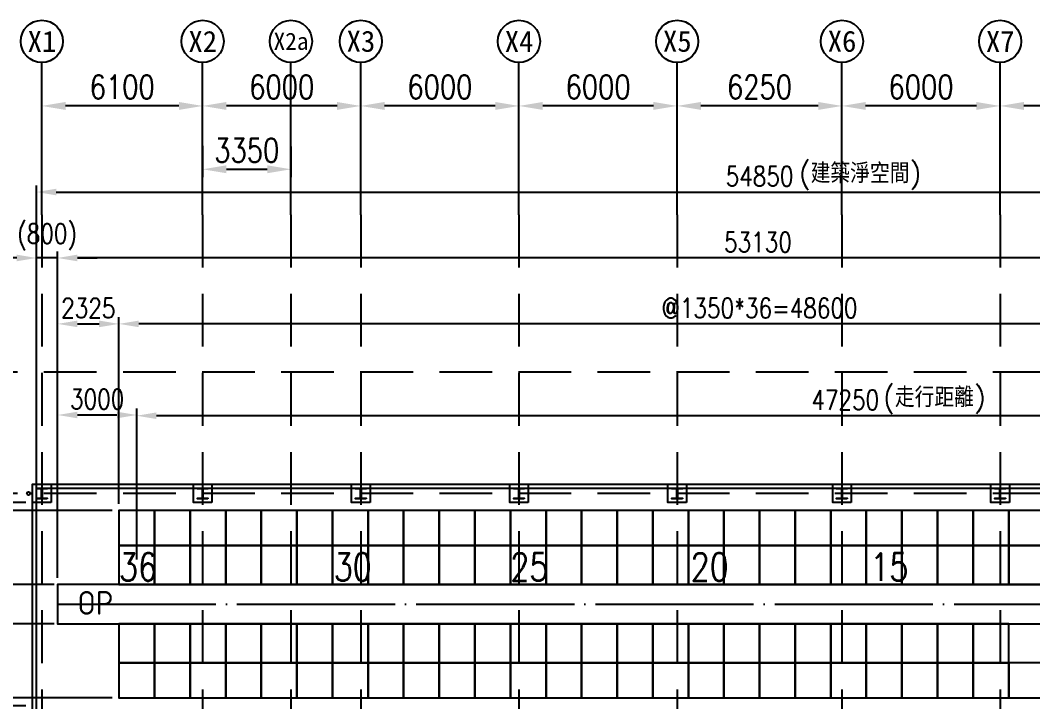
# Model space of a CAD drawing. Extents: x 0 to 210250, y -124674 to 148500.
# Drawn here: x 38966 to 77372, y 75511 to 101353 of the extents above; entities that cross this region are included whole.
import ezdxf
from ezdxf.enums import TextEntityAlignment as Align

# ---------------------------------------------------------------- set-up
doc = ezdxf.new("R2010")
doc.units = 0
doc.header["$LTSCALE"] = 400
doc.header["$PDSIZE"] = 2
doc.linetypes.add('CEN', pattern=[17, 15, -1, 0, -1])
doc.linetypes.add('HIDDENX2', pattern=[0.75, 0.5, -0.25])
doc.layers.get('0').update_dxf_attribs({"linetype": 'CONTINUOUS'})
doc.layers.get('DEFPOINTS').update_dxf_attribs({"linetype": 'CONTINUOUS'})
for name, color, linetype in [('C1', 1, 'CONTINUOUS'), ('CENTER', 6, 'CEN'), ('COLUMN', 1, 'CONTINUOUS'), ('DIM', 2, 'CONTINUOUS'), ('NOTE', 6, 'CONTINUOUS'), ('PAINT', 3, 'CONTINUOUS'), ('WALL', 2, 'CONTINUOUS')]:
    doc.layers.add(name, color=color, linetype=linetype)
doc.styles.add('CHINA', font='romans.shx', dxfattribs={"bigfont": 'chineset.shx'})
doc.styles.add('LSP', font='SimSun.ttf')
doc.styles.add('ROMANS', font='romans.shx', dxfattribs={"width": 0.8})
doc.styles.get("Standard").update_dxf_attribs({"font": 'ISOCP.SHX', "bigfont": 'CHINESET.SHX'})
doc.dimstyles.new('AM_ISO', dxfattribs={"dimscale": 300, "dimtxt": 3.5, "dimasz": 3.5, "dimexe": 1, "dimexo": 1, "dimgap": 1.5, "dimtad": 1, "dimdsep": 46, "dimtxsty": 'Standard', "dimcen": 0, "dimclrd": 256, "dimclre": 256, "dimclrt": 256, "dimadec": 0, "dimazin": 2, "dimtp": 0.1, "dimtm": 0.1, "dimtfac": 0.71, "dimtmove": 0, "dimatfit": 3, "dimfxl": 0, "dimlwd": -1, "dimlwe": -1, "dimarcsym": 0})

# ---------------------------------------------------------------- blocks, each defined once
blk = doc.blocks.new('*D118')
at = {"layer": 'DEFPOINTS', "color": 0, "transparency": 16777216}
for p in [(42709, 89839), (42709, 82761), (40384, 79961)]:
    blk.add_point(p, dxfattribs=at)
at = {"layer": 'DIM', "linetype": 'ByBlock', "transparency": 16777216}
for p, q in [((40384, 80211), (40384, 90089)), ((42709, 83011), (42709, 90089)), ((41134, 89839), (41959, 89839))]:
    blk.add_line(p, q, dxfattribs=at)
at = {"layer": 'DIM', "transparency": 16777216}
for points in [[(41134, 89964), (41134, 89714), (40384, 89839)], [(41959, 89964), (41959, 89714), (42709, 89839)]]:
    blk.add_solid(points, dxfattribs=at)
at = {"layer": 'DIM', "transparency": 16777216, "insert": (41547, 90439), "char_height": 750, "attachment_point": 5, "style": 'ROMANS'}
blk.add_mtext('2325', dxfattribs=at)
blk = doc.blocks.new('*D119')
at = {"layer": 'DEFPOINTS', "color": 0, "transparency": 16777216}
for p in [(42709, 89839), (42709, 82761), (91309, 82761)]:
    blk.add_point(p, dxfattribs=at)
at = {"layer": 'DIM', "linetype": 'ByBlock', "transparency": 16777216}
for p, q in [((42709, 83011), (42709, 90089)), ((91309, 83011), (91309, 90089)), ((90559, 89839), (43459, 89839))]:
    blk.add_line(p, q, dxfattribs=at)
at = {"layer": 'DIM', "transparency": 16777216}
for points in [[(43459, 89964), (43459, 89714), (42709, 89839)], [(90559, 89964), (90559, 89714), (91309, 89839)]]:
    blk.add_solid(points, dxfattribs=at)
at = {"layer": 'DIM', "transparency": 16777216, "insert": (67009, 90439), "char_height": 750, "attachment_point": 5, "style": 'ROMANS'}
blk.add_mtext('@1350*36=48600', dxfattribs=at)
blk = doc.blocks.new('*D122')
at = {"layer": 'DEFPOINTS', "color": 0, "transparency": 16777216}
for p in [(40384, 92339), (40384, 79961), (93514, 79960)]:
    blk.add_point(p, dxfattribs=at)
at = {"layer": 'DIM', "linetype": 'ByBlock', "transparency": 16777216}
for p, q in [((40384, 80211), (40384, 92589)), ((93514, 80210), (93514, 92589)), ((92764, 92339), (41134, 92339))]:
    blk.add_line(p, q, dxfattribs=at)
at = {"layer": 'DIM', "transparency": 16777216}
for points in [[(41134, 92464), (41134, 92214), (40384, 92339)], [(92764, 92464), (92764, 92214), (93514, 92339)]]:
    blk.add_solid(points, dxfattribs=at)
at = {"layer": 'DIM', "transparency": 16777216, "insert": (66949, 92939), "char_height": 750, "attachment_point": 5, "style": 'ROMANS'}
blk.add_mtext('53130', dxfattribs=at)
blk = doc.blocks.new('*D123')
at = {"layer": 'DEFPOINTS', "color": 0, "transparency": 16777216}
for p in [(39584, 92339), (39584, 83061), (40384, 79961)]:
    blk.add_point(p, dxfattribs=at)
at = {"layer": 'DIM', "linetype": 'ByBlock', "transparency": 16777216}
for p, q in [((39584, 83311), (39584, 92589)), ((40384, 80211), (40384, 92589)), ((38834, 92339), (38084, 92339)), ((40384, 92339), (39584, 92339)), ((41134, 92339), (41884, 92339))]:
    blk.add_line(p, q, dxfattribs=at)
at = {"layer": 'DIM', "transparency": 16777216}
for points in [[(38834, 92464), (38834, 92214), (39584, 92339)], [(41134, 92464), (41134, 92214), (40384, 92339)]]:
    blk.add_solid(points, dxfattribs=at)
at = {"layer": 'DIM', "transparency": 16777216, "insert": (39984, 93136), "char_height": 750, "attachment_point": 5, "style": 'ROMANS'}
blk.add_mtext('(800)', dxfattribs=at)
blk = doc.blocks.new('*D124')
at = {"layer": 'DEFPOINTS', "color": 0, "transparency": 16777216}
for p in [(42709, 82761), (36952, 79961), (40504, 79961)]:
    blk.add_point(p, dxfattribs=at)
at = {"layer": 'DIM', "linetype": 'ByBlock', "transparency": 16777216}
for p, q in [((42459, 82761), (36702, 82761)), ((36952, 82011), (36952, 80711)), ((40254, 79961), (36702, 79961))]:
    blk.add_line(p, q, dxfattribs=at)
at = {"layer": 'DIM', "transparency": 16777216}
for points in [[(36827, 82011), (37077, 82011), (36952, 82761)], [(36827, 80711), (37077, 80711), (36952, 79961)]]:
    blk.add_solid(points, dxfattribs=at)
at = {"layer": 'DIM', "transparency": 16777216, "insert": (36352, 81361), "char_height": 750, "attachment_point": 5, "rotation": 90, "style": 'ROMANS'}
blk.add_mtext('2800', dxfattribs=at)
blk = doc.blocks.new('*D125')
at = {"layer": 'DEFPOINTS', "color": 0, "transparency": 16777216}
for p in [(40504, 79961), (36952, 78461), (40504, 78461)]:
    blk.add_point(p, dxfattribs=at)
at = {"layer": 'DIM', "linetype": 'ByBlock', "transparency": 16777216}
for p, q in [((36952, 80711), (36952, 81461)), ((40254, 79961), (36702, 79961)), ((36952, 79961), (36952, 78461)), ((40254, 78461), (36702, 78461)), ((36952, 77711), (36952, 76961))]:
    blk.add_line(p, q, dxfattribs=at)
at = {"layer": 'DIM', "transparency": 16777216}
for points in [[(36827, 80711), (37077, 80711), (36952, 79961)], [(36827, 77711), (37077, 77711), (36952, 78461)]]:
    blk.add_solid(points, dxfattribs=at)
at = {"layer": 'DIM', "transparency": 16777216, "insert": (35260, 79211), "char_height": 750, "attachment_point": 5, "rotation": 90, "style": 'ROMANS'}
blk.add_mtext('1500', dxfattribs=at)
blk = doc.blocks.new('*D126')
at = {"layer": 'DEFPOINTS', "color": 0, "transparency": 16777216}
for p in [(40504, 78461), (36952, 75661), (42709, 75661)]:
    blk.add_point(p, dxfattribs=at)
at = {"layer": 'DIM', "linetype": 'ByBlock', "transparency": 16777216}
for p, q in [((40254, 78461), (36702, 78461)), ((36952, 77711), (36952, 76411)), ((42459, 75661), (36702, 75661))]:
    blk.add_line(p, q, dxfattribs=at)
at = {"layer": 'DIM', "transparency": 16777216}
for points in [[(36827, 77711), (37077, 77711), (36952, 78461)], [(36827, 76411), (37077, 76411), (36952, 75661)]]:
    blk.add_solid(points, dxfattribs=at)
at = {"layer": 'DIM', "transparency": 16777216, "insert": (36352, 77061), "char_height": 750, "attachment_point": 5, "rotation": 90, "style": 'ROMANS'}
blk.add_mtext('2800', dxfattribs=at)
blk = doc.blocks.new('*D127')
at = {"layer": 'DEFPOINTS', "color": 0, "transparency": 16777216}
for p in [(42709, 82761), (33651, 75661), (42709, 75661)]:
    blk.add_point(p, dxfattribs=at)
at = {"layer": 'DIM', "linetype": 'ByBlock', "transparency": 16777216}
for p, q in [((42459, 82761), (33401, 82761)), ((33651, 82011), (33651, 76411)), ((42459, 75661), (33401, 75661))]:
    blk.add_line(p, q, dxfattribs=at)
at = {"layer": 'DIM', "transparency": 16777216}
for points in [[(33526, 82011), (33776, 82011), (33651, 82761)], [(33526, 76411), (33776, 76411), (33651, 75661)]]:
    blk.add_solid(points, dxfattribs=at)
at = {"layer": 'DIM', "transparency": 16777216, "insert": (33051, 79211), "char_height": 750, "attachment_point": 5, "rotation": 90, "style": 'ROMANS'}
blk.add_mtext('7100', dxfattribs=at)
blk = doc.blocks.new('*D130')
at = {"layer": 'DEFPOINTS', "color": 0, "transparency": 16777216}
for p in [(94434, 94839), (39584, 83061), (94434, 83061)]:
    blk.add_point(p, dxfattribs=at)
at = {"layer": 'DIM', "linetype": 'ByBlock', "transparency": 16777216}
for p, q in [((39584, 83311), (39584, 95089)), ((94434, 83311), (94434, 95089)), ((40334, 94839), (93684, 94839))]:
    blk.add_line(p, q, dxfattribs=at)
at = {"layer": 'DIM', "transparency": 16777216}
for points in [[(40334, 94964), (40334, 94714), (39584, 94839)], [(93684, 94964), (93684, 94714), (94434, 94839)]]:
    blk.add_solid(points, dxfattribs=at)
at = {"layer": 'DIM', "transparency": 16777216, "insert": (67009, 95439), "char_height": 750, "attachment_point": 5, "style": 'ROMANS'}
blk.add_mtext('54850', dxfattribs=at)
blk = doc.blocks.new('1樓ASRS平面圖')
for points in [[(-49455, 3550), (-50805, 3550), (-50805, 2225), (-49455, 2225)], [(-48105, 3550), (-49455, 3550), (-49455, 2225), (-48105, 2225)], [(-46755, 3550), (-48105, 3550), (-48105, 2225), (-46755, 2225)], [(-45405, 3550), (-46755, 3550), (-46755, 2225), (-45405, 2225)], [(-44055, 3550), (-45405, 3550), (-45405, 2225), (-44055, 2225)], [(-42705, 3550), (-44055, 3550), (-44055, 2225), (-42705, 2225)], [(-41355, 3550), (-42705, 3550), (-42705, 2225), (-41355, 2225)], [(-40005, 3550), (-41355, 3550), (-41355, 2225), (-40005, 2225)], [(-38655, 3550), (-40005, 3550), (-40005, 2225), (-38655, 2225)], [(-37305, 3550), (-38655, 3550), (-38655, 2225), (-37305, 2225)], [(-35955, 3550), (-37305, 3550), (-37305, 2225), (-35955, 2225)], [(-34605, 3550), (-35955, 3550), (-35955, 2225), (-34605, 2225)], [(-33255, 3550), (-34605, 3550), (-34605, 2225), (-33255, 2225)], [(-31905, 3550), (-33255, 3550), (-33255, 2225), (-31905, 2225)], [(-30555, 3550), (-31905, 3550), (-31905, 2225), (-30555, 2225)], [(-29205, 3550), (-30555, 3550), (-30555, 2225), (-29205, 2225)], [(-27855, 3550), (-29205, 3550), (-29205, 2225), (-27855, 2225)], [(-26505, 3550), (-27855, 3550), (-27855, 2225), (-26505, 2225)], [(-25155, 3550), (-26505, 3550), (-26505, 2225), (-25155, 2225)], [(-23805, 3550), (-25155, 3550), (-25155, 2225), (-23805, 2225)], [(-22455, 3550), (-23805, 3550), (-23805, 2225), (-22455, 2225)], [(-21105, 3550), (-22455, 3550), (-22455, 2225), (-21105, 2225)], [(-19755, 3550), (-21105, 3550), (-21105, 2225), (-19755, 2225)], [(-18405, 3550), (-19755, 3550), (-19755, 2225), (-18405, 2225)], [(-17055, 3550), (-18405, 3550), (-18405, 2225), (-17055, 2225)], [(-15705, 3550), (-17055, 3550), (-17055, 2225), (-15705, 2225)], [(-49455, 2225), (-50805, 2225), (-50805, 750), (-49455, 750)], [(-48105, 2225), (-49455, 2225), (-49455, 750), (-48105, 750)], [(-46755, 2225), (-48105, 2225), (-48105, 750), (-46755, 750)], [(-45405, 2225), (-46755, 2225), (-46755, 750), (-45405, 750)], [(-44055, 2225), (-45405, 2225), (-45405, 750), (-44055, 750)], [(-42705, 2225), (-44055, 2225), (-44055, 750), (-42705, 750)], [(-41355, 2225), (-42705, 2225), (-42705, 750), (-41355, 750)], [(-40005, 2225), (-41355, 2225), (-41355, 750), (-40005, 750)], [(-38655, 2225), (-40005, 2225), (-40005, 750), (-38655, 750)], [(-37305, 2225), (-38655, 2225), (-38655, 750), (-37305, 750)], [(-35955, 2225), (-37305, 2225), (-37305, 750), (-35955, 750)], [(-34605, 2225), (-35955, 2225), (-35955, 750), (-34605, 750)], [(-33255, 2225), (-34605, 2225), (-34605, 750), (-33255, 750)], [(-31905, 2225), (-33255, 2225), (-33255, 750), (-31905, 750)], [(-30555, 2225), (-31905, 2225), (-31905, 750), (-30555, 750)], [(-29205, 2225), (-30555, 2225), (-30555, 750), (-29205, 750)], [(-27855, 2225), (-29205, 2225), (-29205, 750), (-27855, 750)], [(-26505, 2225), (-27855, 2225), (-27855, 750), (-26505, 750)], [(-25155, 2225), (-26505, 2225), (-26505, 750), (-25155, 750)], [(-23805, 2225), (-25155, 2225), (-25155, 750), (-23805, 750)], [(-22455, 2225), (-23805, 2225), (-23805, 750), (-22455, 750)], [(-21105, 2225), (-22455, 2225), (-22455, 750), (-21105, 750)], [(-19755, 2225), (-21105, 2225), (-21105, 750), (-19755, 750)], [(-18405, 2225), (-19755, 2225), (-19755, 750), (-18405, 750)], [(-17055, 2225), (-18405, 2225), (-18405, 750), (-17055, 750)], [(-15705, 2225), (-17055, 2225), (-17055, 750), (-15705, 750)], [(-49455, -750), (-50805, -750), (-50805, -2225), (-49455, -2225)], [(-48105, -750), (-49455, -750), (-49455, -2225), (-48105, -2225)], [(-46755, -750), (-48105, -750), (-48105, -2225), (-46755, -2225)], [(-45405, -750), (-46755, -750), (-46755, -2225), (-45405, -2225)], [(-44055, -750), (-45405, -750), (-45405, -2225), (-44055, -2225)], [(-42705, -750), (-44055, -750), (-44055, -2225), (-42705, -2225)], [(-41355, -750), (-42705, -750), (-42705, -2225), (-41355, -2225)], [(-40005, -750), (-41355, -750), (-41355, -2225), (-40005, -2225)], [(-38655, -750), (-40005, -750), (-40005, -2225), (-38655, -2225)], [(-37305, -750), (-38655, -750), (-38655, -2225), (-37305, -2225)], [(-35955, -750), (-37305, -750), (-37305, -2225), (-35955, -2225)], [(-34605, -750), (-35955, -750), (-35955, -2225), (-34605, -2225)], [(-33255, -750), (-34605, -750), (-34605, -2225), (-33255, -2225)], [(-31905, -750), (-33255, -750), (-33255, -2225), (-31905, -2225)], [(-30555, -750), (-31905, -750), (-31905, -2225), (-30555, -2225)], [(-29205, -750), (-30555, -750), (-30555, -2225), (-29205, -2225)], [(-27855, -750), (-29205, -750), (-29205, -2225), (-27855, -2225)], [(-26505, -750), (-27855, -750), (-27855, -2225), (-26505, -2225)], [(-25155, -750), (-26505, -750), (-26505, -2225), (-25155, -2225)], [(-23805, -750), (-25155, -750), (-25155, -2225), (-23805, -2225)], [(-22455, -750), (-23805, -750), (-23805, -2225), (-22455, -2225)], [(-21105, -750), (-22455, -750), (-22455, -2225), (-21105, -2225)], [(-19755, -750), (-21105, -750), (-21105, -2225), (-19755, -2225)], [(-18405, -750), (-19755, -750), (-19755, -2225), (-18405, -2225)], [(-17055, -750), (-18405, -750), (-18405, -2225), (-17055, -2225)], [(-49455, -2225), (-50805, -2225), (-50805, -3550), (-49455, -3550)], [(-48105, -2225), (-49455, -2225), (-49455, -3550), (-48105, -3550)], [(-46755, -2225), (-48105, -2225), (-48105, -3550), (-46755, -3550)], [(-45405, -2225), (-46755, -2225), (-46755, -3550), (-45405, -3550)], [(-44055, -2225), (-45405, -2225), (-45405, -3550), (-44055, -3550)], [(-42705, -2225), (-44055, -2225), (-44055, -3550), (-42705, -3550)], [(-41355, -2225), (-42705, -2225), (-42705, -3550), (-41355, -3550)], [(-40005, -2225), (-41355, -2225), (-41355, -3550), (-40005, -3550)], [(-38655, -2225), (-40005, -2225), (-40005, -3550), (-38655, -3550)], [(-37305, -2225), (-38655, -2225), (-38655, -3550), (-37305, -3550)], [(-35955, -2225), (-37305, -2225), (-37305, -3550), (-35955, -3550)], [(-34605, -2225), (-35955, -2225), (-35955, -3550), (-34605, -3550)], [(-33255, -2225), (-34605, -2225), (-34605, -3550), (-33255, -3550)], [(-31905, -2225), (-33255, -2225), (-33255, -3550), (-31905, -3550)], [(-30555, -2225), (-31905, -2225), (-31905, -3550), (-30555, -3550)], [(-29205, -2225), (-30555, -2225), (-30555, -3550), (-29205, -3550)], [(-27855, -2225), (-29205, -2225), (-29205, -3550), (-27855, -3550)], [(-26505, -2225), (-27855, -2225), (-27855, -3550), (-26505, -3550)], [(-25155, -2225), (-26505, -2225), (-26505, -3550), (-25155, -3550)], [(-23805, -2225), (-25155, -2225), (-25155, -3550), (-23805, -3550)], [(-22455, -2225), (-23805, -2225), (-23805, -3550), (-22455, -3550)], [(-21105, -2225), (-22455, -2225), (-22455, -3550), (-21105, -3550)], [(-19755, -2225), (-21105, -2225), (-21105, -3550), (-19755, -3550)], [(-18405, -2225), (-19755, -2225), (-19755, -3550), (-18405, -3550)], [(-17055, -2225), (-18405, -2225), (-18405, -3550), (-17055, -3550)], [(-15705, -2225), (-17055, -2225), (-17055, -3550), (-15705, -3550)]]:
    blk.add_lwpolyline(points, close=True)
at = {"color": 0}
blk.add_lwpolyline([(0, 750), (-53130, 750), (-53130, -750), (0, -750)], close=True, dxfattribs=at)
at = {"layer": 'CENTER'}
blk.add_line((-53130, 0), (0, 0), dxfattribs=at)
at = {"layer": 'DEFPOINTS', "color": 1, "insert": (-52379, 499), "char_height": 900, "attachment_point": 1}
blk.add_mtext_dynamic_manual_height_columns('OP', width=1450.26, gutter_width=4500, heights=[0], dxfattribs=at)
at = {"layer": 'DIM', "char_height": 1050, "attachment_point": 1, "line_spacing_factor": 0.7, "style": 'ROMANS'}
for s, insert in [('\\pi20;36', (-50820, 1940)), ('\\pi20;30', (-42674, 1940)), ('\\pi20;25', (-35977, 1940)), ('\\pi20;20', (-29135, 1940)), ('\\pi80;15', (-22385, 1940))]:
    blk.add_mtext_dynamic_manual_height_columns(s, width=1400, gutter_width=4500, heights=[0], dxfattribs=dict(at, insert=insert))
blk = doc.blocks.new('*D93')
at = {"layer": 'DEFPOINTS', "color": 0, "transparency": 16777216}
for p in [(76134, 98104), (76134, 97738), (82134, 97738)]:
    blk.add_point(p, dxfattribs=at)
at = {"layer": 'DIM', "linetype": 'ByBlock', "transparency": 16777216}
for p, q in [((76134, 98038), (76134, 98404)), ((82134, 98038), (82134, 98404)), ((81234, 98104), (77034, 98104))]:
    blk.add_line(p, q, dxfattribs=at)
at = {"layer": 'DIM', "transparency": 16777216}
for points in [[(77034, 98254), (77034, 97954), (76134, 98104)], [(81234, 98254), (81234, 97954), (82134, 98104)]]:
    blk.add_solid(points, dxfattribs=at)
at = {"layer": 'DIM', "transparency": 16777216, "insert": (79134, 98824), "char_height": 900, "attachment_point": 5, "style": 'ROMANS'}
blk.add_mtext('6000', dxfattribs=at)
blk = doc.blocks.new('*D94')
at = {"layer": 'DEFPOINTS', "color": 0, "transparency": 16777216}
for p in [(70134, 98104), (70134, 97738), (76134, 97738)]:
    blk.add_point(p, dxfattribs=at)
at = {"layer": 'DIM', "linetype": 'ByBlock', "transparency": 16777216}
for p, q in [((70134, 98038), (70134, 98404)), ((76134, 98038), (76134, 98404)), ((75234, 98104), (71034, 98104))]:
    blk.add_line(p, q, dxfattribs=at)
at = {"layer": 'DIM', "transparency": 16777216}
for points in [[(71034, 98254), (71034, 97954), (70134, 98104)], [(75234, 98254), (75234, 97954), (76134, 98104)]]:
    blk.add_solid(points, dxfattribs=at)
at = {"layer": 'DIM', "transparency": 16777216, "insert": (73134, 98824), "char_height": 900, "attachment_point": 5, "style": 'ROMANS'}
blk.add_mtext('6000', dxfattribs=at)
blk = doc.blocks.new('*D95')
at = {"layer": 'DEFPOINTS', "color": 0, "transparency": 16777216}
for p in [(63884, 98104), (63884, 97738), (70134, 97738)]:
    blk.add_point(p, dxfattribs=at)
at = {"layer": 'DIM', "linetype": 'ByBlock', "transparency": 16777216}
for p, q in [((63884, 98038), (63884, 98404)), ((70134, 98038), (70134, 98404)), ((69234, 98104), (64784, 98104))]:
    blk.add_line(p, q, dxfattribs=at)
at = {"layer": 'DIM', "transparency": 16777216}
for points in [[(64784, 98254), (64784, 97954), (63884, 98104)], [(69234, 98254), (69234, 97954), (70134, 98104)]]:
    blk.add_solid(points, dxfattribs=at)
at = {"layer": 'DIM', "transparency": 16777216, "insert": (67009, 98824), "char_height": 900, "attachment_point": 5, "style": 'ROMANS'}
blk.add_mtext('6250', dxfattribs=at)
blk = doc.blocks.new('*D96')
at = {"layer": 'DEFPOINTS', "color": 0, "transparency": 16777216}
for p in [(57884, 98104), (57884, 97738), (63884, 97738)]:
    blk.add_point(p, dxfattribs=at)
at = {"layer": 'DIM', "linetype": 'ByBlock', "transparency": 16777216}
for p, q in [((57884, 98038), (57884, 98404)), ((63884, 98038), (63884, 98404)), ((62984, 98104), (58784, 98104))]:
    blk.add_line(p, q, dxfattribs=at)
at = {"layer": 'DIM', "transparency": 16777216}
for points in [[(58784, 98254), (58784, 97954), (57884, 98104)], [(62984, 98254), (62984, 97954), (63884, 98104)]]:
    blk.add_solid(points, dxfattribs=at)
at = {"layer": 'DIM', "transparency": 16777216, "insert": (60884, 98824), "char_height": 900, "attachment_point": 5, "style": 'ROMANS'}
blk.add_mtext('6000', dxfattribs=at)
blk = doc.blocks.new('*D97')
at = {"layer": 'DEFPOINTS', "color": 0, "transparency": 16777216}
for p in [(51884, 98104), (51884, 97738), (57884, 97738)]:
    blk.add_point(p, dxfattribs=at)
at = {"layer": 'DIM', "linetype": 'ByBlock', "transparency": 16777216}
for p, q in [((51884, 98038), (51884, 98404)), ((57884, 98038), (57884, 98404)), ((56984, 98104), (52784, 98104))]:
    blk.add_line(p, q, dxfattribs=at)
at = {"layer": 'DIM', "transparency": 16777216}
for points in [[(52784, 98254), (52784, 97954), (51884, 98104)], [(56984, 98254), (56984, 97954), (57884, 98104)]]:
    blk.add_solid(points, dxfattribs=at)
at = {"layer": 'DIM', "transparency": 16777216, "insert": (54884, 98824), "char_height": 900, "attachment_point": 5, "style": 'ROMANS'}
blk.add_mtext('6000', dxfattribs=at)
blk = doc.blocks.new('*D98')
at = {"layer": 'DEFPOINTS', "color": 0, "transparency": 16777216}
for p in [(45884, 98104), (45884, 97738), (51884, 97738)]:
    blk.add_point(p, dxfattribs=at)
at = {"layer": 'DIM', "linetype": 'ByBlock', "transparency": 16777216}
for p, q in [((45884, 98038), (45884, 98404)), ((51884, 98038), (51884, 98404)), ((50984, 98104), (46784, 98104))]:
    blk.add_line(p, q, dxfattribs=at)
at = {"layer": 'DIM', "transparency": 16777216}
for points in [[(46784, 98254), (46784, 97954), (45884, 98104)], [(50984, 98254), (50984, 97954), (51884, 98104)]]:
    blk.add_solid(points, dxfattribs=at)
at = {"layer": 'DIM', "transparency": 16777216, "insert": (48884, 98824), "char_height": 900, "attachment_point": 5, "style": 'ROMANS'}
blk.add_mtext('6000', dxfattribs=at)
blk = doc.blocks.new('*D99')
at = {"layer": 'DEFPOINTS', "color": 0, "transparency": 16777216}
for p in [(39784, 98104), (39784, 97738), (45884, 97738)]:
    blk.add_point(p, dxfattribs=at)
at = {"layer": 'DIM', "linetype": 'ByBlock', "transparency": 16777216}
for p, q in [((39784, 98038), (39784, 98404)), ((45884, 98038), (45884, 98404)), ((44984, 98104), (40684, 98104))]:
    blk.add_line(p, q, dxfattribs=at)
at = {"layer": 'DIM', "transparency": 16777216}
for points in [[(40684, 98254), (40684, 97954), (39784, 98104)], [(44984, 98254), (44984, 97954), (45884, 98104)]]:
    blk.add_solid(points, dxfattribs=at)
at = {"layer": 'DIM', "transparency": 16777216, "insert": (42834, 98824), "char_height": 900, "attachment_point": 5, "style": 'ROMANS'}
blk.add_mtext('6100', dxfattribs=at)
blk = doc.blocks.new('*D104')
at = {"layer": 'DEFPOINTS', "color": 0, "transparency": 16777216}
for p in [(42709, 75661), (33651, 75361), (39434, 75361)]:
    blk.add_point(p, dxfattribs=at)
at = {"layer": 'DIM', "linetype": 'ByBlock', "transparency": 16777216}
for p, q in [((33651, 76411), (33651, 77161)), ((42459, 75661), (33401, 75661)), ((33651, 75661), (33651, 75361)), ((39184, 75361), (33401, 75361)), ((33651, 74611), (33651, 71126))]:
    blk.add_line(p, q, dxfattribs=at)
at = {"layer": 'DIM', "transparency": 16777216}
for points in [[(33526, 76411), (33776, 76411), (33651, 75661)], [(33526, 74611), (33776, 74611), (33651, 75361)]]:
    blk.add_solid(points, dxfattribs=at)
at = {"layer": 'DIM', "transparency": 16777216, "insert": (32854, 72493), "char_height": 750, "attachment_point": 5, "rotation": 90, "style": 'ROMANS'}
blk.add_mtext('(300)', dxfattribs=at)
blk = doc.blocks.new('*D105')
at = {"layer": 'DEFPOINTS', "color": 0, "transparency": 16777216}
for p in [(33651, 83061), (39434, 83061), (42709, 82761)]:
    blk.add_point(p, dxfattribs=at)
at = {"layer": 'DIM', "linetype": 'ByBlock', "transparency": 16777216}
for p, q in [((33651, 83811), (33651, 87297)), ((39184, 83061), (33401, 83061)), ((33651, 82761), (33651, 83061)), ((42459, 82761), (33401, 82761)), ((33651, 82011), (33651, 81261))]:
    blk.add_line(p, q, dxfattribs=at)
at = {"layer": 'DIM', "transparency": 16777216}
for points in [[(33526, 83811), (33776, 83811), (33651, 83061)], [(33526, 82011), (33776, 82011), (33651, 82761)]]:
    blk.add_solid(points, dxfattribs=at)
at = {"layer": 'DIM', "transparency": 16777216, "insert": (32854, 85929), "char_height": 750, "attachment_point": 5, "rotation": 90, "style": 'ROMANS'}
blk.add_mtext('(300)', dxfattribs=at)
blk = doc.blocks.new('*D138')
at = {"layer": 'DEFPOINTS', "color": 0, "transparency": 16777216}
for p in [(40384, 86384), (43384, 80661), (40384, 79961)]:
    blk.add_point(p, dxfattribs=at)
at = {"layer": 'DIM', "linetype": 'ByBlock', "transparency": 16777216}
for p, q in [((40384, 80211), (40384, 86634)), ((43384, 80911), (43384, 86634)), ((42634, 86384), (41134, 86384))]:
    blk.add_line(p, q, dxfattribs=at)
at = {"layer": 'DIM', "transparency": 16777216}
for points in [[(41134, 86509), (41134, 86259), (40384, 86384)], [(42634, 86509), (42634, 86259), (43384, 86384)]]:
    blk.add_solid(points, dxfattribs=at)
at = {"layer": 'DIM', "transparency": 16777216, "insert": (41884, 86984), "char_height": 750, "attachment_point": 5, "style": 'ROMANS'}
blk.add_mtext('3000', dxfattribs=at)
blk = doc.blocks.new('*D140')
at = {"layer": 'DEFPOINTS', "color": 0, "transparency": 16777216}
for p in [(43384, 86357), (43384, 82098), (90634, 82098)]:
    blk.add_point(p, dxfattribs=at)
at = {"layer": 'DIM', "linetype": 'ByBlock', "transparency": 16777216}
for p, q in [((43384, 82348), (43384, 86607)), ((90634, 82348), (90634, 86607)), ((89884, 86357), (44134, 86357))]:
    blk.add_line(p, q, dxfattribs=at)
at = {"layer": 'DIM', "transparency": 16777216}
for points in [[(44134, 86482), (44134, 86232), (43384, 86357)], [(89884, 86482), (89884, 86232), (90634, 86357)]]:
    blk.add_solid(points, dxfattribs=at)
at = {"layer": 'DIM', "transparency": 16777216, "insert": (70259, 86957), "char_height": 750, "attachment_point": 5, "style": 'ROMANS'}
blk.add_mtext('47250', dxfattribs=at)
blk = doc.blocks.new('A$C69EB054D')
at = {"layer": 'C1'}
for centre in [(1363, 4848.7), (1973, 4848.7), (2308, 4848.7), (2573, 4848.7), (3173, 4848.7), (3773, 4848.7), (4398, 4848.7), (4998, 4848.7)]:
    blk.add_circle(centre, 80, dxfattribs=at)
at = {"layer": 'CENTER', "linetype": 'HIDDENX2'}
for p, q in [((1363, 4191.3), (1363, 1093.6)), ((1973, 4191.3), (1973, 1093.6)), ((2308, 4191.3), (2308, 1093.6)), ((2573, 4191.3), (2573, 1093.6)), ((3173, 4191.3), (3173, 1093.6)), ((3773, 4191.3), (3773, 1093.6)), ((4398, 4191.3), (4398, 1093.6)), ((4998, 4191.3), (4998, 1093.6)), ((7571, 3594.5), (459, 3594.5)), ((7571, 3134.5), (459, 3134.5))]:
    blk.add_line(p, q, dxfattribs=at)
at = {"layer": 'COLUMN', "color": 2, "linetype": 'Continuous'}
for points in [[(1398, 3099.5), (1328, 3099.5), (1328, 3169.5), (1398, 3169.5), (1398, 3099.5)], [(2008, 3099.5), (1938, 3099.5), (1938, 3169.5), (2008, 3169.5), (2008, 3099.5)], [(2608, 3099.5), (2538, 3099.5), (2538, 3169.5), (2608, 3169.5), (2608, 3099.5)], [(3208, 3099.5), (3138, 3099.5), (3138, 3169.5), (3208, 3169.5), (3208, 3099.5)], [(3808, 3099.5), (3738, 3099.5), (3738, 3169.5), (3808, 3169.5), (3808, 3099.5)], [(4433, 3099.5), (4363, 3099.5), (4363, 3169.5), (4433, 3169.5), (4433, 3099.5)], [(5033, 3099.5), (4963, 3099.5), (4963, 3169.5), (5033, 3169.5), (5033, 3099.5)]]:
    blk.add_lwpolyline(points, dxfattribs=at)
at = {"layer": 'COLUMN'}
for points in [[(1383, 3114.5), (1343, 3114.5), (1343, 3116.6), (1362.3, 3116.6), (1362.3, 3152.4), (1343, 3152.4), (1343, 3154.5), (1383, 3154.5), (1383, 3152.4), (1363.8, 3152.4), (1363.8, 3116.6), (1383, 3116.6), (1383, 3114.5)], [(1993, 3114.5), (1953, 3114.5), (1953, 3116.6), (1972.3, 3116.6), (1972.3, 3152.4), (1953, 3152.4), (1953, 3154.5), (1993, 3154.5), (1993, 3152.4), (1973.8, 3152.4), (1973.8, 3116.6), (1993, 3116.6), (1993, 3114.5)], [(2593, 3114.5), (2553, 3114.5), (2553, 3116.6), (2572.3, 3116.6), (2572.3, 3152.4), (2553, 3152.4), (2553, 3154.5), (2593, 3154.5), (2593, 3152.4), (2573.8, 3152.4), (2573.8, 3116.6), (2593, 3116.6), (2593, 3114.5)], [(3193, 3114.5), (3153, 3114.5), (3153, 3116.6), (3172.3, 3116.6), (3172.3, 3152.4), (3153, 3152.4), (3153, 3154.5), (3193, 3154.5), (3193, 3152.4), (3173.8, 3152.4), (3173.8, 3116.6), (3193, 3116.6), (3193, 3114.5)], [(3793, 3114.5), (3753, 3114.5), (3753, 3116.6), (3772.3, 3116.6), (3772.3, 3152.4), (3753, 3152.4), (3753, 3154.5), (3793, 3154.5), (3793, 3152.4), (3773.8, 3152.4), (3773.8, 3116.6), (3793, 3116.6), (3793, 3114.5)], [(4418, 3114.5), (4378, 3114.5), (4378, 3116.6), (4397.3, 3116.6), (4397.3, 3152.4), (4378, 3152.4), (4378, 3154.5), (4418, 3154.5), (4418, 3152.4), (4398.8, 3152.4), (4398.8, 3116.6), (4418, 3116.6), (4418, 3114.5)], [(5018, 3114.5), (4978, 3114.5), (4978, 3116.6), (4997.3, 3116.6), (4997.3, 3152.4), (4978, 3152.4), (4978, 3154.5), (5018, 3154.5), (5018, 3152.4), (4998.8, 3152.4), (4998.8, 3116.6), (5018, 3116.6), (5018, 3114.5)]]:
    blk.add_lwpolyline(points, dxfattribs=at)
at = {"layer": 'DIM'}
for p, q in [((1363, 4191.3), (1363, 4768.7)), ((1973, 4191.3), (1973, 4768.7)), ((2308, 4191.3), (2308, 4768.7)), ((2573, 4191.3), (2573, 4768.7)), ((3173, 4191.3), (3173, 4768.7)), ((3773, 4191.3), (3773, 4768.7)), ((4398, 4191.3), (4398, 4768.7)), ((4998, 4191.3), (4998, 4768.7))]:
    blk.add_line(p, q, dxfattribs=at)
at = {"layer": 'PAINT', "linetype": 'Continuous'}
for p, q in [((1318.5, 3135), (1328, 3135)), ((1318.5, 3134), (1328, 3134))]:
    blk.add_line(p, q, dxfattribs=at)
blk.add_circle((1312.5, 3134.5), 6, dxfattribs=at)
at = {"layer": 'WALL', "linetype": 'Continuous'}
for p, q in [((1328, 3169.5), (5563, 3169.5)), ((1328, 2227), (1328, 3169.5)), ((1343, 3154.5), (5563, 3154.5)), ((1343, 2227), (1343, 3154.5))]:
    blk.add_line(p, q, dxfattribs=at)
at = {"layer": 'C1', "style": 'LSP', "width": 1}
for s, height, p in [('X1', 80, (1363.5, 4848.5)), ('X2', 80, (1973.5, 4848.5)), ('X2a', 65, (2308.5, 4848.4)), ('X3', 80, (2573.5, 4848.5)), ('X4', 80, (3173.5, 4848.5)), ('X5', 80, (3773.5, 4848.5)), ('X6', 80, (4398.5, 4848.5)), ('X7', 80, (4998.5, 4848.5))]:
    blk.add_text(s, height=height, dxfattribs=at).set_placement(p, align=Align.MIDDLE)
blk = doc.blocks.new('*D187')
at = {"layer": 'DEFPOINTS', "color": 0, "transparency": 16777216}
for p in [(45884, 96889), (49234, 96866), (49234, 95703)]:
    blk.add_point(p, dxfattribs=at)
at = {"layer": 'DIM', "linetype": 'ByBlock', "transparency": 16777216}
for p, q in [((45884, 96589), (45884, 95403)), ((49234, 96566), (49234, 95403)), ((46784, 95703), (48334, 95703))]:
    blk.add_line(p, q, dxfattribs=at)
at = {"layer": 'DIM', "transparency": 16777216}
for points in [[(46784, 95853), (46784, 95553), (45884, 95703)], [(48334, 95853), (48334, 95553), (49234, 95703)]]:
    blk.add_solid(points, dxfattribs=at)
at = {"layer": 'DIM', "transparency": 16777216, "insert": (47559, 96423), "char_height": 900, "attachment_point": 5, "style": 'ROMANS'}
blk.add_mtext('3350', dxfattribs=at)

msp = doc.modelspace()

# ---------------------------------------------------------------- block references
at = {"xscale": 10, "yscale": 10, "zscale": 10}
msp.add_blockref('A$C69EB054D', (26154.053, 52065.858), dxfattribs=at)
msp.add_blockref('1樓ASRS平面圖', (93514.409, 79211.291))

# ---------------------------------------------------------------- texts
at = {"layer": 'NOTE', "style": 'CHINA'}
for s, p in [('(建築淨空間)', (68497.228, 95174.595)), ('(走行距離)', (71690.89, 86682.213))]:
    msp.add_text(s, height=750, dxfattribs=at).set_placement(p)

# ---------------------------------------------------------------- dimensions: what is measured, and where the dimension line sits
at = {"layer": 'DIM'}
for base, p1, p2, angle, override, picture, middle in [((39784.409, 98103.854), (45884.409, 97737.874), (39784.409, 97737.874), 180, {"dimtxt": 3, "dimasz": 3, "dimgap": 0.9, "dimtxsty": 'ROMANS', "dimfxl": 10}, '*D99', (42834.409, 98823.854)), ((45884.409, 98103.854), (51884.409, 97737.874), (45884.409, 97737.874), 180, {"dimtxt": 3, "dimasz": 3, "dimgap": 0.9, "dimtxsty": 'ROMANS', "dimfxl": 10}, '*D98', (48884.409, 98823.854)), ((51884.409, 98103.854), (57884.409, 97737.874), (51884.409, 97737.874), 180, {"dimtxt": 3, "dimasz": 3, "dimgap": 0.9, "dimtxsty": 'ROMANS', "dimfxl": 10}, '*D97', (54884.409, 98823.854)), ((57884.409, 98103.854), (63884.409, 97737.874), (57884.409, 97737.874), 180, {"dimtxt": 3, "dimasz": 3, "dimgap": 0.9, "dimtxsty": 'ROMANS', "dimfxl": 10}, '*D96', (60884.409, 98823.854)), ((63884.409, 98103.854), (70134.409, 97737.874), (63884.409, 97737.874), 180, {"dimtxt": 3, "dimasz": 3, "dimgap": 0.9, "dimtxsty": 'ROMANS', "dimfxl": 10}, '*D95', (67009.409, 98823.854)), ((70134.409, 98103.854), (76134.409, 97737.874), (70134.409, 97737.874), 180, {"dimtxt": 3, "dimasz": 3, "dimgap": 0.9, "dimtxsty": 'ROMANS', "dimfxl": 10}, '*D94', (73134.409, 98823.854)), ((76134.409, 98103.854), (82134.409, 97737.874), (76134.409, 97737.874), 180, {"dimtxt": 3, "dimasz": 3, "dimgap": 0.9, "dimtxsty": 'ROMANS', "dimfxl": 10}, '*D93', (79134.409, 98823.854)), ((40384.409, 92339.314), (93514.409, 79959.591), (40384.409, 79961.291), 180, {"dimscale": 250, "dimtxt": 3, "dimasz": 3, "dimgap": 0.9, "dimtxsty": 'ROMANS', "dimfxl": 10}, '*D122', (66949.409, 92939.314)), ((33650.619, 75661.291), (42709.409, 82761.291), (42709.409, 75661.291), 270, {"dimscale": 250, "dimtxt": 3, "dimasz": 3, "dimgap": 0.9, "dimtxsty": 'ROMANS', "dimfxl": 10}, '*D127', (33050.619, 79211.291))]:
    dim = msp.add_linear_dim(base=base, p1=p1, p2=p2, angle=angle, dimstyle='AM_ISO', override=override, dxfattribs=at)
    dim.commit()
    dim.dimension.update_dxf_attribs({"geometry": picture, "text_midpoint": middle})
for base, p1, p2, override, picture, middle in [((49234.409, 95703.472), (45884.409, 96889.375), (49234.409, 96865.809), {"dimtxt": 3, "dimasz": 3, "dimgap": 0.9, "dimtxsty": 'ROMANS', "dimfxl": 10}, '*D187', (47559.409, 96423.472)), ((94434.409, 94839.314), (39584.409, 83061.291), (94434.409, 83061.291), {"dimscale": 250, "dimtxt": 3, "dimasz": 3, "dimgap": 0.9, "dimtxsty": 'ROMANS', "dimfxl": 10}, '*D130', (67009.409, 95439.314)), ((40384.409, 86383.992), (43384.409, 80661.291), (40384.409, 79961.291), {"dimscale": 250, "dimtxt": 3, "dimasz": 3, "dimgap": 0.9, "dimtxsty": 'ROMANS', "dimfxl": 10}, '*D138', (41884.409, 86983.992))]:
    dim = msp.add_linear_dim(base=base, p1=p1, p2=p2, dimstyle='AM_ISO', override=override, dxfattribs=at)
    dim.commit()
    dim.dimension.update_dxf_attribs({"geometry": picture, "text_midpoint": middle})
for base, p1, p2, text, picture, middle in [((39584.409, 92339.314), (40384.409, 79961.291), (39584.409, 83061.291), '(<>)', '*D123', (39984.409, 92339.314)), ((42709.409, 89839.314), (91309.409, 82761.291), (42709.409, 82761.291), '@1350*36=<>', '*D119', (67009.409, 89839.314))]:
    dim = msp.add_linear_dim(base=base, p1=p1, p2=p2, angle=180, text=text, dimstyle='AM_ISO', override={"dimscale": 250, "dimtxt": 3, "dimasz": 3, "dimgap": 0.9, "dimtxsty": 'ROMANS', "dimfxl": 10}, dxfattribs=at)
    dim.commit()
    dim.dimension.update_dxf_attribs({"geometry": picture, "text_midpoint": middle, "dimtype": 160})
for base, p1, p2, angle, override, picture, middle in [((42709.409, 89839.314), (40384.409, 79961.291), (42709.409, 82761.291), 180, {"dimscale": 250, "dimtxt": 3, "dimasz": 3, "dimgap": 0.9, "dimtxsty": 'ROMANS', "dimfxl": 10}, '*D118', (41546.909, 89839.314)), ((36952.493, 79961.291), (42709.409, 82761.291), (40504.409, 79961.291), 270, {"dimscale": 250, "dimtxt": 3, "dimasz": 3, "dimgap": 0.9, "dimtxsty": 'ROMANS', "dimfxl": 10}, '*D124', (36952.493, 81361.291)), ((36952.493, 78461.291), (40504.409, 79961.291), (40504.409, 78461.291), 270, {"dimscale": 250, "dimtxt": 3, "dimasz": 3, "dimgap": 0.9, "dimtxsty": 'ROMANS', "dimtmove": 2, "dimfxl": 10}, '*D125', (35259.886, 79211.291)), ((36952.493, 75661.291), (40504.409, 78461.291), (42709.409, 75661.291), 270, {"dimscale": 250, "dimtxt": 3, "dimasz": 3, "dimgap": 0.9, "dimtxsty": 'ROMANS', "dimfxl": 10}, '*D126', (36952.493, 77061.291))]:
    dim = msp.add_linear_dim(base=base, p1=p1, p2=p2, angle=angle, dimstyle='AM_ISO', override=override, dxfattribs=at)
    dim.commit()
    dim.dimension.update_dxf_attribs({"geometry": picture, "text_midpoint": middle, "dimtype": 160})
for base, p1, p2, picture, middle in [((33650.619, 83061.291), (42709.409, 82761.291), (39434.409, 83061.291), '*D105', (32854.191, 85929.148)), ((33650.619, 75361.291), (42709.409, 75661.291), (39434.409, 75361.291), '*D104', (32854.191, 72493.433))]:
    dim = msp.add_linear_dim(base=base, p1=p1, p2=p2, angle=90, text='(<>)', dimstyle='AM_ISO', override={"dimscale": 250, "dimtxt": 3, "dimasz": 3, "dimgap": 0.9, "dimtxsty": 'ROMANS', "dimfxl": 10}, dxfattribs=at)
    dim.commit()
    dim.dimension.update_dxf_attribs({"geometry": picture, "text_midpoint": middle})
dim = msp.add_linear_dim(base=(43384.409, 86357.456), p1=(90634.409, 82097.723), p2=(43384.409, 82097.723), dimstyle='AM_ISO', override={"dimscale": 250, "dimtxt": 3, "dimasz": 3, "dimgap": 0.9, "dimtxsty": 'ROMANS', "dimfxl": 10}, dxfattribs=at)
dim.commit()
dim.dimension.update_dxf_attribs({"geometry": '*D140', "text_midpoint": (70259.263, 86357.456), "dimtype": 160})

doc.saveas('drawing.dxf')
